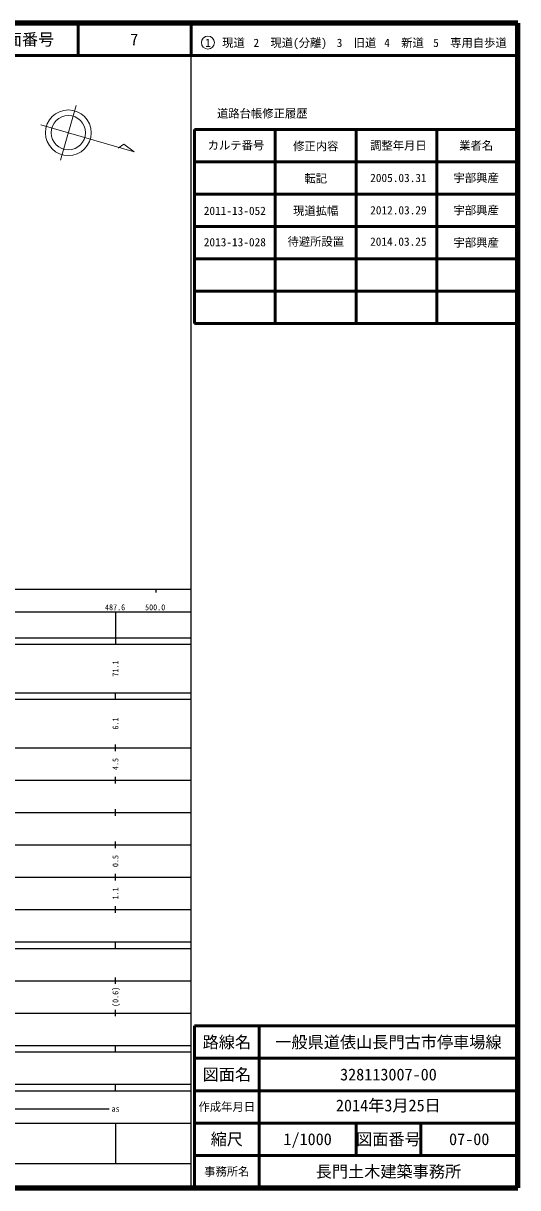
# Model space of a CAD drawing. Units: millimetres, scale not verified. Extents: x 40000 to 680000, y 20000 to 380000.
# Drawn here: x 527038 to 680000, y 20000 to 380000 of the extents above; entities that cross this region are included whole.
import ezdxf
from ezdxf.enums import TextEntityAlignment as Align

# ---------------------------------------------------------------- set-up
doc = ezdxf.new("R2010")
doc.units = ezdxf.units.MM
doc.header["$LTSCALE"] = 1000
for name, color, linetype, lineweight in [('M-BGD', 7, 'Continuous', 13), ('M-TTL', 2, 'Continuous', 140), ('M-TTL-BAND', 7, 'Continuous', 25), ('M-TTL-FRAM', 2, 'Continuous', 50), ('M-TTL-LINE', 7, 'Continuous', 50), ('M-TTL-TXT', 7, 'Continuous', 13)]:
    doc.layers.add(name, color=color, linetype=linetype, lineweight=lineweight)
doc.styles.add('ＭＳ ゴシック', font='')
doc.styles.get('ＭＳ ゴシック').set_extended_font_data('MS Gothic')

msp = doc.modelspace()

# ---------------------------------------------------------------- linework, layer by layer
at = {"layer": 'M-BGD'}
for p, q in [((543436, 354633), (538527, 337682)), ((532499, 348614), (561315, 340269)), ((558135, 342601), (556421, 341343)), ((561315, 340269), (558135, 342601))]:
    msp.add_line(p, q, dxfattribs=at)
for radius in [7059, 5294]:
    msp.add_circle((540982, 346158), radius, dxfattribs=at)
at = {"layer": 'M-TTL'}
for p, q in [((680000, 380000), (40000, 380000)), ((680000, 20000), (680000, 380000)), ((40000, 20000), (680000, 20000))]:
    msp.add_line(p, q, dxfattribs=at)
at = {"layer": 'M-TTL-BAND'}
for p, q in [((579000, 20000), (579000, 370000)), ((40000, 205000), (579000, 205000)), ((568000, 205000), (568000, 204000)), ((68000, 198000), (579000, 198000)), ((555600, 198000), (555600, 188000)), ((40000, 190000), (579000, 190000)), ((40000, 188000), (579000, 188000)), ((40000, 173000), (579000, 173000)), ((555600, 171000), (555600, 173000)), ((40000, 171000), (579000, 171000)), ((40000, 156000), (579000, 156000)), ((555600, 155000), (555600, 157000)), ((46000, 146000), (579000, 146000)), ((555600, 145000), (555600, 147000)), ((555600, 135000), (555600, 137000)), ((52000, 136000), (579000, 136000)), ((46000, 126000), (579000, 126000)), ((555600, 125000), (555600, 127000)), ((52000, 116000), (579000, 116000)), ((555600, 115000), (555600, 117000)), ((46000, 106000), (579000, 106000)), ((555600, 105000), (555600, 107000)), ((40000, 96000), (579000, 96000)), ((40000, 94000), (579000, 94000)), ((555600, 94000), (555600, 96000)), ((49000, 84000), (579000, 84000)), ((555600, 83000), (555600, 85000)), ((40000, 74000), (579000, 74000)), ((555600, 73000), (555600, 75000)), ((40000, 64000), (579000, 64000)), ((40000, 62000), (579000, 62000)), ((555600, 62000), (555600, 64000)), ((40000, 52000), (579000, 52000)), ((555600, 50000), (555600, 52000)), ((40000, 50000), (579000, 50000)), ((200096, 44406), (553648, 44406)), ((40000, 40000), (579000, 40000)), ((555600, 40000), (555600, 27500)), ((68000, 27500), (579000, 27500))]:
    msp.add_line(p, q, dxfattribs=at)
at = {"layer": 'M-TTL-FRAM'}
for p, q in [((580000, 347197), (580000, 287197)), ((580000, 347197), (680000, 347197)), ((580000, 287197), (680000, 287197)), ((680000, 70000), (580000, 70000)), ((580000, 70000), (580000, 20000))]:
    msp.add_line(p, q, dxfattribs=at)
at = {"layer": 'M-TTL-LINE'}
for p, q in [((543997, 380000), (543997, 370000)), ((579000, 380000), (579000, 370000)), ((40000, 370000), (680000, 370000)), ((605000, 347197), (605000, 287197)), ((630000, 347197), (630000, 287197)), ((655000, 347197), (655000, 287197)), ((580000, 337197), (680000, 337197)), ((580000, 327197), (680000, 327197)), ((580000, 317197), (680000, 317197)), ((580000, 307197), (680000, 307197)), ((580000, 297197), (680000, 297197)), ((600000, 70000), (600000, 20000)), ((680000, 60000), (580000, 60000)), ((680000, 50000), (580000, 50000)), ((680000, 40000), (580000, 40000)), ((630000, 40000), (630000, 30000)), ((650000, 40000), (650000, 30000)), ((680000, 30000), (580000, 30000))]:
    msp.add_line(p, q, dxfattribs=at)
at = {"layer": 'M-TTL-TXT'}
msp.add_circle((584147, 374034), 2000, dxfattribs=at)

# ---------------------------------------------------------------- texts
at = {"layer": 'M-TTL-BAND', "style": 'ＭＳ ゴシック'}
for s, p in [('487.6', (555444, 199445)), ('500.0', (567844, 199445)), ('as', (555600, 44406))]:
    msp.add_text(s, height=1833, dxfattribs=at).set_placement(p, align=Align.MIDDLE_CENTER)
for s, p in [('71.1', (555549, 180500)), ('6.1', (555549, 163500)), ('4.5', (555549, 151000)), ('0.5', (555549, 121000)), ('1.1', (555549, 111000)), ('(0.6)', (555549, 79000))]:
    msp.add_text(s, height=1833, rotation=90, dxfattribs=at).set_placement(p, align=Align.MIDDLE_CENTER)
at = {"layer": 'M-TTL-TXT', "style": 'ＭＳ ゴシック'}
for s, height, p in [('図面番号', 3666, (526622, 375000)), ('7', 3666, (561372, 375000)), ('1\u3000現道', 2566, (589448, 373958)), ('2\u3000現道(分離)', 2566, (609619, 373958)), ('3\u3000旧道', 2566, (630121, 373958)), ('4\u3000新道', 2566, (644824, 373958)), ('5\u3000専用自歩道', 2566, (665228, 373958)), ('道路台帳修正履歴', 2566, (600968, 352113)), ('カルテ番号', 2566, (592839, 342277)), ('修正内容', 2566, (617509, 342023)), ('調整年月日', 2566, (643089, 342197)), ('業者名', 2566, (667134, 342197)), ('転記', 2566, (617509, 332023)), ('2005.03.31', 2566, (643089, 332197)), ('宇部興産', 2566, (667134, 332197)), ('現道拡幅', 2566, (617509, 322023)), ('2012.03.29', 2566, (643089, 322197)), ('宇部興産', 2566, (667134, 322197)), ('宇部興産', 2566, (667134, 312197)), ('路線名', 3666, (590000, 65000)), ('一般県道俵山長門古市停車場線', 3666, (640000, 65000)), ('図面名', 3666, (590000, 55000)), ('328113007-00', 3666, (640000, 55000)), ('作成年月日', 2566, (590000, 45000)), ('縮尺', 3666, (590000, 35000)), ('1/1000', 3666, (615000, 35000)), ('図面番号', 3666, (640000, 35000)), ('07-00', 3666, (665000, 35000)), ('事務所名', 2566, (590000, 25000)), ('長門土木建築事務所', 3666, (640000, 25000))]:
    msp.add_text(s, height=height, dxfattribs=at).set_placement(p, align=Align.MIDDLE_CENTER)
msp.add_text('2011-13-052', height=2566, dxfattribs=at).set_placement((582884, 322023), align=Align.MIDDLE_LEFT)
for s, height, p in [('2013-13-028', 2566, (582884, 310273)), ('2014.03.25', 2566, (634339, 310447)), ('2014年3月25日', 3666, (623750, 42500))]:
    msp.add_text(s, height=height, dxfattribs=at).set_placement(p, align=Align.BOTTOM_LEFT)
msp.add_text('待避所設置', height=2566, dxfattribs=at).set_placement((617533, 310442), align=Align.BOTTOM_CENTER)

doc.saveas('drawing.dxf')
